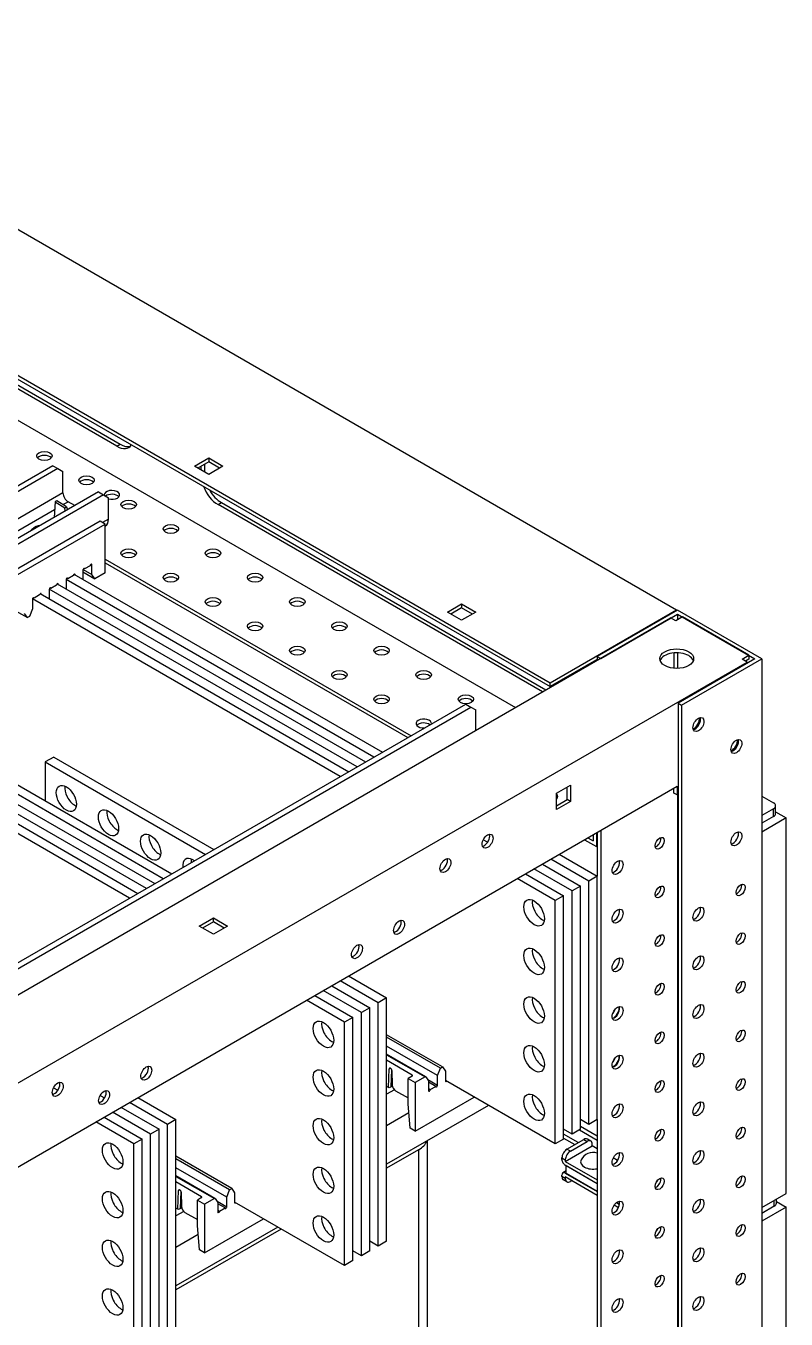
# Model space of a CAD drawing. Header units: millimetres. Extents: x -116965 to 323937, y 291661 to 566926.
# Drawn here: x -22247.7 to -22081.8, y 302302.5 to 302584.7 of the extents above; entities that cross this region are included whole.
import ezdxf

# ---------------------------------------------------------------- set-up
doc = ezdxf.new("R2010")
doc.units = ezdxf.units.MM
doc.layers.add('ALPHA', color=255, linetype='Continuous')

msp = doc.modelspace()

# ---------------------------------------------------------------- linework, layer by layer
at = {"layer": 'ALPHA'}
for p, q in [((-22326.351186, 302584.700215), (-22105.73387, 302457.326749)), ((-22353.92835, 302568.778532), (-22133.311035, 302441.405065)), ((-22353.92835, 302567.929375), (-22133.311035, 302440.555909)), ((-22326.351186, 302543.091549), (-22140.848793, 302435.991693)), ((-22227.808785, 302492.991319), (-22308.701801, 302539.694924)), ((-22307.96641, 302540.119502), (-22227.073394, 302493.415897)), ((-22227.808785, 302492.991319), (-22227.073394, 302493.415897)), ((-22241.781215, 302488.745537), (-22394.007163, 302400.857845)), ((-22241.781215, 302488.745537), (-22240.678128, 302488.10867)), ((-22210.858021, 302488.639392), (-22207.769379, 302490.422621)), ((-22207.769379, 302486.856164), (-22210.858021, 302488.639392)), ((-22207.769379, 302489.573465), (-22210.12263, 302488.214814)), ((-22209.424009, 302487.811465), (-22209.424009, 302488.618164)), ((-22208.688618, 302489.042742), (-22208.688618, 302487.386887)), ((-22207.769379, 302490.422621), (-22207.769379, 302489.573465)), ((-22207.769379, 302490.422621), (-22204.680736, 302488.639392)), ((-22205.416127, 302488.214814), (-22207.769379, 302489.573465)), ((-22204.680736, 302488.639392), (-22207.769379, 302486.856164)), ((-22240.678128, 302488.10867), (-22392.904076, 302400.220978)), ((-22240.678128, 302488.10867), (-22239.575042, 302487.471802)), ((-22239.575042, 302482.801442), (-22239.575042, 302487.471802)), ((-22231.853436, 302483.013731), (-22384.079384, 302395.126039)), ((-22231.853436, 302483.013731), (-22230.750349, 302482.376864)), ((-22239.575042, 302482.801442), (-22387.756339, 302397.24893)), ((-22230.750349, 302482.376864), (-22382.976297, 302394.489172)), ((-22241.305868, 302480.828687), (-22241.474642, 302477.458925)), ((-22240.938172, 302481.040977), (-22241.305868, 302480.828687)), ((-22241.305868, 302480.828687), (-22239.137021, 302479.576503)), ((-22238.769326, 302479.788792), (-22240.938172, 302481.040977)), ((-22239.575042, 302480.253973), (-22238.471955, 302480.89084)), ((-22237.001173, 302480.041683), (-22238.471955, 302480.89084)), ((-22230.750349, 302482.376864), (-22229.647263, 302481.739996)), ((-22229.647263, 302477.069636), (-22229.647263, 302481.739996)), ((-22205.747053, 302480.253973), (-22205.011662, 302480.678551)), ((-22134.965665, 302439.388319), (-22205.747053, 302480.253973)), ((-22205.011662, 302480.678551), (-22134.230273, 302439.812897)), ((-22259.062905, 302469.00265), (-22241.387049, 302479.20781)), ((-22239.137021, 302479.576503), (-22238.769326, 302479.788792)), ((-22239.11443, 302478.821594), (-22239.137021, 302479.576503)), ((-22238.769326, 302479.788792), (-22238.591921, 302479.123265)), ((-22231.48574, 302476.645058), (-22253.915167, 302463.695422)), ((-22252.812081, 302463.058555), (-22230.382654, 302476.00819)), ((-22245.421401, 302475.456239), (-22245.972944, 302475.137805)), ((-22230.382654, 302476.00819), (-22231.48574, 302476.645058)), ((-22229.647263, 302477.069636), (-22230.934197, 302476.326624)), ((-22230.382654, 302465.393735), (-22230.382654, 302476.00819)), ((-22230.293436, 302475.641371), (-22230.382654, 302475.589861)), ((-22235.21785, 302465.998759), (-22235.21785, 302463.939554)), ((-22235.195463, 302466.113207), (-22233.269063, 302465.001)), ((-22234.850154, 302466.211048), (-22235.034002, 302466.317192)), ((-22233.636759, 302466.911602), (-22234.850154, 302466.211048)), ((-22233.452911, 302467.230036), (-22233.269063, 302467.123891)), ((-22233.269063, 302465.001), (-22233.269063, 302467.123891)), ((-22230.382654, 302468.365782), (-22163.645916, 302429.835309)), ((-22230.382654, 302467.516626), (-22164.381307, 302429.410731)), ((-22238.894805, 302463.875868), (-22238.894805, 302461.816663)), ((-22171.735217, 302425.164948), (-22238.888262, 302463.935777)), ((-22238.527109, 302464.088157), (-22238.710957, 302464.194301)), ((-22237.313714, 302464.788711), (-22238.527109, 302464.088157)), ((-22237.178478, 302465.071524), (-22169.89674, 302426.226394)), ((-22237.129866, 302465.107145), (-22236.946019, 302465.001)), ((-22236.946019, 302464.937313), (-22236.946019, 302465.001)), ((-22235.21785, 302465.587789), (-22232.632196, 302464.094961)), ((-22232.632196, 302464.094961), (-22233.269063, 302465.001)), ((-22230.382654, 302465.393735), (-22232.632196, 302464.094961)), ((-22244.667625, 302460.542929), (-22245.88102, 302459.842375)), ((-22244.532388, 302460.825741), (-22177.25065, 302421.980612)), ((-22244.483777, 302460.861362), (-22244.299929, 302460.755218)), ((-22244.299929, 302460.691531), (-22244.299929, 302460.755218)), ((-22242.57176, 302461.752977), (-22242.57176, 302459.693772)), ((-22175.412172, 302423.042057), (-22242.565217, 302461.812886)), ((-22242.204065, 302461.965266), (-22242.387913, 302462.07141)), ((-22240.99067, 302462.66582), (-22242.204065, 302461.965266)), ((-22240.855433, 302462.948632), (-22173.573695, 302424.103503)), ((-22240.806822, 302462.984253), (-22240.622974, 302462.878109)), ((-22240.622974, 302462.814422), (-22240.622974, 302462.878109)), ((-22246.248716, 302459.630085), (-22246.248716, 302457.507194)), ((-22179.089128, 302420.919166), (-22246.242172, 302459.689995)), ((-22245.88102, 302459.842375), (-22246.064868, 302459.948519)), ((-22155.703692, 302456.796026), (-22152.61505, 302458.579254)), ((-22152.61505, 302457.730098), (-22154.968301, 302456.371448)), ((-22152.61505, 302458.579254), (-22152.61505, 302457.730098)), ((-22152.61505, 302458.579254), (-22149.526407, 302456.796026)), ((-22150.261798, 302456.371448), (-22152.61505, 302457.730098)), ((-22323.225774, 302330.696294), (-22107.020805, 302455.522291)), ((-22249.925671, 302457.096224), (-22247.340017, 302455.603396)), ((-22247.340017, 302455.603396), (-22247.976884, 302456.509436)), ((-22246.885583, 302455.865764), (-22247.340017, 302455.603396)), ((-22246.248716, 302457.507194), (-22246.885583, 302455.865764)), ((-22152.61505, 302455.012797), (-22155.703692, 302456.796026)), ((-22149.526407, 302456.796026), (-22152.61505, 302455.012797)), ((-22133.311035, 302441.405065), (-22105.73387, 302457.326749)), ((-22105.550022, 302457.220604), (-22123.01556, 302447.136871)), ((-22122.280169, 302446.712293), (-22105.550022, 302456.371448)), ((-22105.917718, 302454.885424), (-22107.020805, 302455.522291)), ((-22104.446936, 302455.73458), (-22105.917718, 302454.885424)), ((-22105.73387, 302457.326749), (-22105.73387, 302457.11446)), ((-22087.165246, 302446.606149), (-22105.550022, 302457.220604)), ((-22105.550022, 302456.371448), (-22088.636028, 302446.606149)), ((-22105.550022, 302456.371448), (-22105.550022, 302455.097713)), ((-22089.959732, 302447.370389), (-22104.446936, 302455.73458)), ((-22123.199408, 302446.393859), (-22133.311035, 302440.555909)), ((-22123.199408, 302446.393859), (-22123.199408, 302446.18157)), ((-22123.01556, 302447.136871), (-22122.280169, 302446.712293)), ((-22123.01556, 302447.136871), (-22123.01556, 302446.287715)), ((-22106.285413, 302444.544265), (-22106.285413, 302447.903791)), ((-22105.550022, 302447.929335), (-22105.550022, 302444.518721)), ((-22088.636028, 302446.606149), (-22105.366175, 302436.946994)), ((-22104.630784, 302436.522416), (-22087.165246, 302446.606149)), ((-22091.430514, 302446.521233), (-22089.959732, 302447.370389)), ((-22090.327428, 302445.884366), (-22091.430514, 302446.521233)), ((-22089.959732, 302446.521233), (-22090.695123, 302446.096655)), ((-22089.959732, 302447.370389), (-22089.959732, 302446.521233)), ((-22087.165246, 302446.606149), (-22087.165246, 301937.112282)), ((-22306.532397, 302321.058368), (-22090.327428, 302445.884366)), ((-22123.934799, 302445.969281), (-22123.934799, 302445.756992)), ((-22090.327428, 302445.629619), (-22090.327428, 302445.884366)), ((-22133.311035, 302440.555909), (-22133.311035, 302441.405065)), ((-22132.391796, 302441.086632), (-22132.207948, 302440.980487)), ((-22283.140418, 302438.535385), (-22215.85868, 302399.690255)), ((-22303.921759, 302348.847013), (-22151.695811, 302436.734705)), ((-22302.818672, 302348.210146), (-22150.592724, 302436.097838)), ((-22221.374113, 302396.505918), (-22288.527158, 302435.276747)), ((-22286.817374, 302436.412494), (-22219.535636, 302397.567364)), ((-22217.697158, 302398.628809), (-22284.850203, 302437.399638)), ((-22151.695811, 302436.734705), (-22150.592724, 302436.097838)), ((-22150.592724, 302436.097838), (-22149.489638, 302435.46097)), ((-22149.489638, 302431.002899), (-22149.489638, 302435.46097)), ((-22105.366175, 302436.946994), (-22104.630784, 302436.522416)), ((-22105.366175, 302436.946994), (-22105.366175, 301927.453127)), ((-22104.630784, 302436.522416), (-22104.630784, 301927.028549)), ((-22225.051068, 302394.383027), (-22292.204113, 302433.153856)), ((-22290.494329, 302434.289602), (-22223.212591, 302395.444473)), ((-22241.597367, 302425.164948), (-22243.435845, 302424.103503)), ((-22243.435845, 302424.103503), (-22243.435845, 302415.611938)), ((-22243.435845, 302424.103503), (-22208.50477, 302403.936037)), ((-22241.597367, 302425.164948), (-22206.666292, 302404.997483)), ((-22290.317024, 302312.163454), (-22105.586792, 302418.817504)), ((-22131.950561, 302417.267793), (-22128.861919, 302419.051022)), ((-22129.59731, 302415.909143), (-22129.59731, 302418.626444)), ((-22128.861919, 302419.051022), (-22128.861919, 302415.484565)), ((-22106.322183, 302417.33148), (-22106.322183, 302418.392926)), ((-22105.586792, 302418.817504), (-22105.586792, 302416.906902)), ((-22131.950561, 302413.701336), (-22131.950561, 302417.267793)), ((-22131.950561, 302414.550493), (-22129.59731, 302415.909143)), ((-22128.861919, 302415.484565), (-22131.950561, 302413.701336)), ((-22128.861919, 302415.484565), (-22129.59731, 302415.909143)), ((-22105.586792, 302416.906902), (-22106.322183, 302417.33148)), ((-22105.586792, 302416.906902), (-22105.366175, 302417.034275)), ((-22105.550022, 302416.928131), (-22105.550022, 302071.703578)), ((-22087.165246, 302416.673384), (-22084.591377, 302415.18736)), ((-22084.591377, 302413.913625), (-22087.165246, 302412.427602)), ((-22084.591377, 302412.215313), (-22084.591377, 302413.913625)), ((-22084.134464, 302412.85218), (-22084.134464, 302414.550493)), ((-22084.134464, 302413.225248), (-22081.833661, 302411.896879)), ((-22084.591377, 302412.215313), (-22087.165246, 302410.729289)), ((-22081.833661, 302411.896879), (-22087.165246, 302408.818687)), ((-22081.833661, 302329.953282), (-22081.833661, 302411.896879)), ((-22146.939868, 302406.603565), (-22147.884448, 302407.148918)), ((-22125.810046, 302407.141603), (-22123.199408, 302405.63435)), ((-22125.074655, 302407.566181), (-22123.934799, 302406.908085)), ((-22123.934799, 302408.224277), (-22123.934799, 302406.908085)), ((-22123.199408, 302408.648855), (-22123.199408, 302405.63435)), ((-22123.01556, 302408.755), (-22123.01556, 302399.159532)), ((-22122.280169, 302409.179578), (-22122.280169, 302062.575147)), ((-22131.325479, 302403.957266), (-22123.01556, 302399.159532)), ((-22123.01556, 302405.740495), (-22123.199408, 302405.63435)), ((-22135.002434, 302401.834375), (-22126.692515, 302397.036641)), ((-22124.854038, 302398.098087), (-22133.163956, 302402.895821)), ((-22132.207948, 302393.852304), (-22140.517867, 302398.650038)), ((-22138.679389, 302399.711484), (-22130.36947, 302394.91375)), ((-22128.530993, 302395.975196), (-22136.840912, 302400.772929)), ((-22123.01556, 302399.159532), (-22124.854038, 302398.098087)), ((-22123.01556, 302346.087254), (-22123.01556, 302399.159532)), ((-22126.692515, 302397.036641), (-22128.530993, 302395.975196)), ((-22128.530993, 302342.902918), (-22128.530993, 302395.975196)), ((-22126.692515, 302343.964363), (-22126.692515, 302397.036641)), ((-22124.854038, 302345.025809), (-22124.854038, 302398.098087)), ((-22130.36947, 302394.91375), (-22132.207948, 302393.852304)), ((-22132.207948, 302340.780027), (-22132.207948, 302393.852304)), ((-22130.36947, 302341.841472), (-22130.36947, 302394.91375)), ((-22209.865243, 302388.29033), (-22206.776601, 302390.073558)), ((-22206.776601, 302390.073558), (-22203.687958, 302388.29033)), ((-22206.776601, 302389.224402), (-22206.776601, 302390.073558)), ((-22206.776601, 302386.507101), (-22209.865243, 302388.29033)), ((-22206.776601, 302389.224402), (-22209.129852, 302387.865751)), ((-22204.423349, 302387.865751), (-22206.776601, 302389.224402)), ((-22203.687958, 302388.29033), (-22206.776601, 302386.507101)), ((-22170.815978, 302371.561948), (-22179.125897, 302376.359682)), ((-22177.28742, 302377.421127), (-22168.977501, 302372.623393)), ((-22184.64133, 302373.175345), (-22176.331411, 302368.377611)), ((-22174.492934, 302369.439057), (-22182.802852, 302374.236791)), ((-22180.964375, 302375.298236), (-22172.654456, 302370.500502)), ((-22178.169889, 302367.316166), (-22186.479808, 302372.113899)), ((-22172.654456, 302370.500502), (-22174.492934, 302369.439057)), ((-22172.654456, 302317.428224), (-22172.654456, 302370.500502)), ((-22168.977501, 302372.623393), (-22170.815978, 302371.561948)), ((-22170.815978, 302318.48967), (-22170.815978, 302371.561948)), ((-22168.977501, 302319.551116), (-22168.977501, 302372.623393)), ((-22176.331411, 302368.377611), (-22178.169889, 302367.316166)), ((-22178.169889, 302314.243888), (-22178.169889, 302367.316166)), ((-22176.331411, 302315.305333), (-22176.331411, 302368.377611)), ((-22174.492934, 302316.366779), (-22174.492934, 302369.439057)), ((-22156.800179, 302357.575906), (-22168.977501, 302364.606486)), ((-22157.254613, 302357.313538), (-22168.977501, 302364.08175)), ((-22157.891481, 302355.672108), (-22168.977501, 302362.072624)), ((-22160.453279, 302355.40461), (-22168.977501, 302360.326071)), ((-22168.977501, 302360.238138), (-22160.583279, 302355.391732)), ((-22163.373821, 302355.801604), (-22168.977501, 302359.03689)), ((-22168.593818, 302353.083565), (-22168.437427, 302357.146742)), ((-22168.437427, 302357.146742), (-22168.173894, 302357.298892)), ((-22168.161915, 302357.292277), (-22168.111308, 302357.263059)), ((-22167.90255, 302357.032169), (-22168.049905, 302353.203764)), ((-22167.835704, 302356.796619), (-22167.741381, 302353.62322)), ((-22157.891481, 302355.672108), (-22157.254613, 302357.313538)), ((-22157.254613, 302357.313538), (-22156.800179, 302357.575906)), ((-22156.800179, 302357.575906), (-22156.163312, 302356.669867)), ((-22156.163312, 302356.669867), (-22156.163312, 302354.546976)), ((-22168.425957, 302352.986651), (-22168.977501, 302353.305084)), ((-22167.712461, 302353.398588), (-22168.425957, 302352.986651)), ((-22167.718477, 302353.427343), (-22168.034282, 302353.609673)), ((-22167.77016, 302354.591474), (-22167.991572, 302354.719306)), ((-22167.780797, 302354.949347), (-22167.978328, 302355.063392)), ((-22163.373821, 302355.589315), (-22164.29306, 302355.058592)), ((-22164.29306, 302355.058592), (-22162.726677, 302354.154241)), ((-22164.29306, 302349.539075), (-22164.29306, 302355.058592)), ((-22163.373821, 302355.801604), (-22163.373821, 302355.589315)), ((-22160.583279, 302355.391732), (-22162.726677, 302354.154241)), ((-22162.726677, 302354.154241), (-22162.726677, 302343.539785)), ((-22160.424062, 302355.377511), (-22159.840267, 302354.546976)), ((-22157.891481, 302353.549217), (-22159.990951, 302354.761347)), ((-22159.840267, 302354.546976), (-22159.840267, 302352.424084)), ((-22158.259176, 302353.336928), (-22159.840267, 302354.249771)), ((-22159.472571, 302352.636374), (-22158.259176, 302353.336928)), ((-22157.891481, 302353.549217), (-22157.891481, 302355.672108)), ((-22132.207948, 302340.780027), (-22156.163312, 302354.610662)), ((-22241.646807, 302353.015195), (-22240.702228, 302352.469842)), ((-22231.448271, 302351.372849), (-22230.493662, 302350.821706)), ((-22223.24936, 302350.884988), (-22214.939441, 302346.087254)), ((-22167.272898, 302352.590924), (-22168.977501, 302351.606771)), ((-22167.006437, 302352.379379), (-22164.29306, 302350.81281)), ((-22162.726677, 302343.539785), (-22149.857333, 302350.969904)), ((-22159.840267, 302352.848663), (-22159.472571, 302352.636374)), ((-22220.454874, 302342.902918), (-22228.764793, 302347.700652)), ((-22226.926316, 302348.762097), (-22218.616397, 302343.964363)), ((-22216.777919, 302345.025809), (-22225.087838, 302349.823543)), ((-22146.731921, 302349.165447), (-22168.977501, 302336.321955)), ((-22168.977501, 302344.81352), (-22164.127015, 302347.613949)), ((-22164.29306, 302349.539606), (-22164.29352, 302349.539341)), ((-22164.29352, 302349.539341), (-22164.29306, 302349.539075)), ((-22163.829763, 302344.176652), (-22164.29352, 302349.539341)), ((-22224.13183, 302340.780027), (-22232.441749, 302345.577761)), ((-22230.603271, 302346.639206), (-22222.293352, 302341.841472)), ((-22214.939441, 302346.087254), (-22216.777919, 302345.025809)), ((-22216.777919, 302291.953531), (-22216.777919, 302345.025809)), ((-22214.939441, 302293.014977), (-22214.939441, 302346.087254)), ((-22124.854038, 302345.025809), (-22126.692515, 302346.087254)), ((-22123.01556, 302346.087254), (-22124.854038, 302345.025809)), ((-22123.01556, 302346.087254), (-22123.01556, 302062.150568)), ((-22222.293352, 302341.841472), (-22224.13183, 302340.780027)), ((-22222.293352, 302288.769194), (-22222.293352, 302341.841472)), ((-22218.616397, 302343.964363), (-22220.454874, 302342.902918)), ((-22220.454874, 302289.83064), (-22220.454874, 302342.902918)), ((-22218.616397, 302290.892086), (-22218.616397, 302343.964363)), ((-22162.726677, 302343.539785), (-22163.829763, 302344.176652)), ((-22130.36947, 302341.841472), (-22132.207948, 302340.780027)), ((-22128.530993, 302342.902918), (-22130.36947, 302343.964363)), ((-22127.170519, 302341.056002), (-22130.36947, 302342.902918)), ((-22130.36947, 302342.053761), (-22127.90591, 302340.631424)), ((-22126.692515, 302343.964363), (-22128.530993, 302342.902918)), ((-22126.876363, 302343.858219), (-22123.01556, 302341.629183)), ((-22123.01556, 302342.47834), (-22126.692515, 302344.601231)), ((-22124.441733, 302341.409243), (-22125.177124, 302341.833822)), ((-22224.13183, 302287.707749), (-22224.13183, 302340.780027)), ((-22161.991286, 302339.506292), (-22168.977501, 302335.472799)), ((-22161.991286, 302339.506292), (-22161.991286, 302286.434014)), ((-22160.08748, 302289.087628), (-22160.08748, 302341.454611)), ((-22130.001775, 302336.958823), (-22124.118646, 302340.355448)), ((-22129.634079, 302339.633665), (-22125.957124, 302341.756557)), ((-22128.898688, 302339.209087), (-22129.634079, 302339.633665)), ((-22128.898688, 302339.209087), (-22125.221733, 302341.331978)), ((-22125.957124, 302341.756557), (-22125.221733, 302341.331978)), ((-22124.118646, 302340.355448), (-22124.118646, 302340.695111)), ((-22123.01556, 302339.718581), (-22124.118646, 302340.355448)), ((-22123.199408, 302339.824726), (-22123.01556, 302339.93087)), ((-22202.76212, 302331.039767), (-22214.939441, 302338.070347)), ((-22203.216554, 302330.777399), (-22214.939441, 302337.545611)), ((-22130.737166, 302337.723063), (-22130.001775, 302337.298485)), ((-22130.737166, 302337.383401), (-22130.737166, 302337.723063)), ((-22130.001775, 302337.298485), (-22130.001775, 302336.958823)), ((-22130.001775, 302336.958823), (-22123.01556, 302332.92533)), ((-22118.590543, 302337.163797), (-22119.535123, 302337.70915)), ((-22118.284026, 302338.89743), (-22118.187011, 302338.841419)), ((-22203.853421, 302329.135969), (-22214.939441, 302335.536486)), ((-22206.41522, 302328.868471), (-22214.939441, 302333.789932)), ((-22214.939441, 302333.701999), (-22206.54522, 302328.855593)), ((-22130.737166, 302333.647113), (-22130.737166, 302333.986775)), ((-22130.001775, 302333.222534), (-22130.737166, 302333.647113)), ((-22129.817927, 302334.86923), (-22130.521775, 302334.462863)), ((-22123.01556, 302332.076173), (-22130.001775, 302336.109666)), ((-22130.001775, 302334.411353), (-22129.817927, 302334.517498)), ((-22130.001775, 302334.411353), (-22123.01556, 302330.37786)), ((-22123.01556, 302329.528704), (-22130.001775, 302333.562197)), ((-22130.001775, 302333.562197), (-22130.001775, 302333.222534)), ((-22129.817927, 302334.305209), (-22129.817927, 302336.003522)), ((-22123.01556, 302332.076173), (-22129.817927, 302336.003522)), ((-22123.01556, 302330.37786), (-22129.817927, 302334.305209)), ((-22209.335762, 302329.265465), (-22214.939441, 302332.500751)), ((-22214.555759, 302326.547426), (-22214.399367, 302330.610603)), ((-22214.399367, 302330.610603), (-22214.135835, 302330.762754)), ((-22214.123856, 302330.756138), (-22214.073249, 302330.72692)), ((-22203.853421, 302329.135969), (-22203.216554, 302330.777399)), ((-22203.216554, 302330.777399), (-22202.76212, 302331.039767)), ((-22202.76212, 302331.039767), (-22202.125252, 302330.133728)), ((-22129.678688, 302332.508402), (-22130.414079, 302332.93298)), ((-22128.604532, 302332.755498), (-22128.898688, 302332.585667)), ((-22110.172791, 302332.303805), (-22110.198705, 302332.318766)), ((-22213.864491, 302330.49603), (-22214.011846, 302326.667626)), ((-22213.732101, 302328.055335), (-22213.953513, 302328.183167)), ((-22213.742738, 302328.413209), (-22213.940269, 302328.527253)), ((-22213.797645, 302330.26048), (-22213.703321, 302327.087081)), ((-22209.335762, 302329.053176), (-22210.255, 302328.522453)), ((-22210.255, 302323.002936), (-22210.255, 302328.522453)), ((-22210.255, 302328.522453), (-22208.688618, 302327.618102)), ((-22209.335762, 302329.265465), (-22209.335762, 302329.053176)), ((-22206.54522, 302328.855593), (-22208.688618, 302327.618102)), ((-22206.386003, 302328.841373), (-22205.802208, 302328.010837)), ((-22203.853421, 302327.013078), (-22205.952892, 302328.225208)), ((-22205.802208, 302328.010837), (-22205.802208, 302325.887946)), ((-22203.853421, 302327.013078), (-22203.853421, 302329.135969)), ((-22202.125252, 302330.133728), (-22202.125252, 302328.010837)), ((-22178.169889, 302314.243888), (-22202.125252, 302328.074523)), ((-22118.169919, 302327.580228), (-22118.85266, 302327.974409)), ((-22118.85266, 302327.974409), (-22118.169919, 302327.580228)), ((-22087.165246, 302326.87509), (-22081.833661, 302329.953282)), ((-22084.40753, 302327.193524), (-22084.40753, 302328.467258)), ((-22083.950616, 302327.830391), (-22083.950616, 302328.731057)), ((-22083.950616, 302328.203459), (-22081.833661, 302326.981234)), ((-22214.387898, 302326.450512), (-22214.939441, 302326.768945)), ((-22213.234839, 302326.054785), (-22214.939441, 302325.070632)), ((-22213.674402, 302326.862449), (-22214.387898, 302326.450512)), ((-22213.680418, 302326.891204), (-22213.996223, 302327.073534)), ((-22212.968378, 302325.843241), (-22210.255, 302324.276671)), ((-22208.688618, 302327.618102), (-22208.688618, 302317.003646)), ((-22204.221117, 302326.800789), (-22205.802208, 302327.713632)), ((-22205.802208, 302326.312524), (-22205.434512, 302326.100235)), ((-22205.434512, 302326.100235), (-22204.221117, 302326.800789)), ((-22118.406696, 302326.867775), (-22119.351275, 302327.413128)), ((-22084.40753, 302327.193524), (-22087.165246, 302325.601355)), ((-22081.833661, 302326.981234), (-22087.165246, 302323.903042)), ((-22081.833661, 302245.037638), (-22081.833661, 302326.981234)), ((-22192.693862, 302322.629308), (-22214.939441, 302309.785816)), ((-22191.958471, 302322.204729), (-22214.939441, 302308.93666)), ((-22210.255, 302323.003468), (-22210.25546, 302323.003202)), ((-22210.25546, 302323.003202), (-22210.255, 302323.002936)), ((-22209.791704, 302317.640514), (-22210.25546, 302323.003202)), ((-22208.688618, 302317.003646), (-22195.819274, 302324.433765)), ((-22214.939441, 302318.277381), (-22210.088956, 302321.07781)), ((-22170.815978, 302318.48967), (-22172.654456, 302319.551116)), ((-22168.977501, 302319.551116), (-22170.815978, 302318.48967)), ((-22208.688618, 302317.003646), (-22209.791704, 302317.640514)), ((-22174.492934, 302316.366779), (-22176.331411, 302317.428224)), ((-22172.654456, 302317.428224), (-22174.492934, 302316.366779)), ((-22176.331411, 302315.305333), (-22178.169889, 302314.243888))]:
    msp.add_line(p, q, dxfattribs=at)
msp.add_arc((-22123.934799, 302335.99158), 2.926625, 71.69380052, 153.81037469, dxfattribs=at)
for centre, major_axis, start_param, end_param in [((-22243.619693, 302490.868428), (-1.69, 0), 2.3561944902, 8.6393797974), ((-22227.808785, 302497.237101), (-2.6, 4.503332), 2.3561944902, 3.4033920414), ((-22227.073394, 302497.66168), (-2.6, 4.503332), 2.3561944902, 2.999695599), ((-22243.619693, 302490.019272), (-1.69, 0), 3.5917893435, 5.8329886172), ((-22234.427304, 302485.5612), (-1.69, 0), 2.3561944902, 8.6393797974), ((-22234.427304, 302484.712044), (-1.69, 0), 3.5917893435, 5.8329886172), ((-22228.911871, 302482.376864), (-1.69, 0), 2.3561944902, 6.375423563), ((-22205.747053, 302484.499755), (-2.6, 4.503332), 1.308996939, 2.3561944902), ((-22205.011662, 302484.924333), (-2.6, 4.503332), 1.56079566, 2.3561944902), ((-22238.471955, 302482.164575), (-0.78, 1.351), 0.7853981634, 2.3561944902), ((-22228.911871, 302481.527707), (-1.69, 0), 3.5917893435, 5.6522467422), ((-22228.911871, 302482.376864), (-1.69, 0), 1.1205996368, 2.3561944902), ((-22225.234916, 302480.253973), (-1.69, 0), 2.3561944902, 8.6393797974), ((-22225.234916, 302479.404816), (-1.69, 0), 3.5917893435, 5.8329886172), ((-22244.355084, 302474.203733), (-2.288, 0), 5.4977871438, 6.0482686858), ((-22244.355084, 302474.8406), (-1.508, 0), 4.8150711723, 6.1805031152), ((-22231.853436, 302478.343371), (-1.56, 2.701999), 3.1415926536, 3.926990817), ((-22216.042528, 302474.946745), (-1.69, 0), 2.3561944902, 8.6393797974), ((-22216.042528, 302474.097588), (-1.69, 0), 3.5917893435, 5.8329886172), ((-22225.234916, 302469.639517), (-1.69, 0), 2.3561944902, 8.6393797974), ((-22225.234916, 302468.790361), (-1.69, 0), 3.5917893435, 5.8329886172), ((-22206.85014, 302469.639517), (-1.69, 0), 2.3561944902, 8.6393797974), ((-22206.85014, 302468.790361), (-1.69, 0), 3.5917893435, 5.8329886172), ((-22235.034002, 302466.104903), (0.13, 0.225167), 5.4977871438, 8.6393797974), ((-22233.452911, 302467.017747), (0.13, 0.225167), 5.4977871438, 8.6393797974), ((-22238.710957, 302463.982012), (0.13, 0.225167), 5.4977871438, 8.6393797974), ((-22237.129866, 302464.894855), (0.13, 0.225167), 5.4977871438, 8.6393797974), ((-22216.042528, 302464.332289), (-1.69, 0), 2.3561944902, 8.6393797974), ((-22216.042528, 302463.483133), (-1.69, 0), 3.5917893435, 5.8329886172), ((-22197.657752, 302464.332289), (-1.69, 0), 2.3561944902, 8.6393797974), ((-22197.657752, 302463.483133), (-1.69, 0), 3.5917893435, 5.8329886172), ((-22244.483777, 302460.649073), (0.13, 0.225167), 5.4977871438, 8.6393797974), ((-22242.387913, 302461.859121), (0.13, 0.225167), 5.4977871438, 8.6393797974), ((-22240.806822, 302462.771964), (0.13, 0.225167), 5.4977871438, 8.6393797974), ((-22246.064868, 302459.73623), (0.13, 0.225167), 5.4977871438, 8.6393797974), ((-22206.85014, 302459.025062), (-1.69, 0), 2.3561944902, 8.6393797974), ((-22206.85014, 302458.175905), (-1.69, 0), 3.5917893435, 5.8329886172), ((-22188.465364, 302459.025062), (-1.69, 0), 2.3561944902, 8.6393797974), ((-22188.465364, 302458.175905), (-1.69, 0), 3.5917893435, 5.8329886172), ((-22197.657752, 302453.717834), (-1.69, 0), 2.3561944902, 8.6393797974), ((-22179.272975, 302453.717834), (-1.69, 0), 2.3561944902, 8.6393797974), ((-22197.657752, 302452.868677), (-1.69, 0), 3.5917893435, 5.8329886172), ((-22179.272975, 302452.868677), (-1.69, 0), 3.5917893435, 5.8329886172), ((-22188.465364, 302448.410606), (-1.69, 0), 2.3561944902, 8.6393797974), ((-22170.080587, 302448.410606), (-1.69, 0), 2.3561944902, 8.6393797974), ((-22188.465364, 302447.56145), (-1.69, 0), 3.5917893435, 5.8329886172), ((-22170.080587, 302447.56145), (-1.69, 0), 3.5917893435, 5.8329886172), ((-22105.697101, 302446.648606), (-3.692, 0), 2.3561944902, 8.6393797974), ((-22105.697101, 302445.79945), (-3.692, 0), 3.926990817, 6.0826591128), ((-22105.697101, 302445.79945), (-3.692, 0), 3.342118848, 3.926990817), ((-22179.272975, 302443.103378), (-1.69, 0), 2.3561944902, 8.6393797974), ((-22160.888199, 302443.103378), (-1.69, 0), 2.3561944902, 8.6393797974), ((-22179.272975, 302442.254222), (-1.69, 0), 3.5917893435, 5.8329886172), ((-22160.888199, 302442.254222), (-1.69, 0), 3.5917893435, 5.8329886172), ((-22170.080587, 302437.79615), (-1.69, 0), 2.3561944902, 8.6393797974), ((-22170.080587, 302436.946994), (-1.69, 0), 3.5917893435, 5.8329886172), ((-22151.695811, 302437.79615), (-1.69, 0), 2.3561944902, 8.6393797974), ((-22151.695811, 302436.946994), (-1.69, 0), 3.5917893435, 5.8329886172), ((-22160.888199, 302432.488923), (-1.69, 0), 3.0493543979, 7.9462198897), ((-22160.888199, 302431.639766), (-1.69, 0), 3.7725312186, 5.8329886172), ((-22100.953828, 302432.276634), (0.845, 1.463583), 2.3561944902, 8.6393797974), ((-22101.909837, 302432.828585), (0.845, 1.463583), 3.7428568703, 5.6819210905), ((-22101.689219, 302432.701212), (0.845, 1.463583), 3.5917893435, 5.8329886172), ((-22092.680679, 302427.500129), (0.845, 1.463583), 2.3561944902, 8.6393797974), ((-22093.636687, 302428.05208), (0.845, 1.463583), 3.7428568703, 5.6819210905), ((-22093.41607, 302427.924707), (0.845, 1.463583), 3.5917893435, 5.8329886172), ((-22238.839651, 302416.142661), (-1.56, 2.701999), 0.7853981634, 7.0685834706), ((-22237.001173, 302417.204107), (-1.56, 2.701999), 0.6301372461, 2.3561944902), ((-22133.311035, 302416.567239), (-1.69, 0), 2.5064951808, 3.7766901264), ((-22133.311035, 302415.718083), (-1.69, 0), 3.5917893435, 3.7766901264), ((-22237.001173, 302417.204107), (-1.56, 2.701999), 2.3561944902, 2.5114554075), ((-22229.647263, 302410.835433), (-1.56, 2.701999), 0.7853981634, 7.0685834706), ((-22227.808785, 302411.896879), (-1.56, 2.701999), 0.6301372461, 2.3561944902), ((-22085.694464, 302414.550493), (-1.56, 0), 2.3561944902, 3.926990817), ((-22085.694464, 302412.85218), (-1.56, 0), 2.3561944902, 3.1415926536), ((-22227.808785, 302411.896879), (-1.56, 2.701999), 2.3561944902, 2.5114554075), ((-22220.454874, 302405.528206), (-1.56, 2.701999), 0.7853981634, 7.0685834706), ((-22218.616397, 302406.589651), (-1.56, 2.701999), 0.6301372461, 2.3561944902), ((-22146.952539, 302406.823169), (0.845, 1.463583), 2.3561944902, 8.6393797974), ((-22147.68793, 302407.247747), (0.845, 1.463583), 3.5917893435, 5.4977871438), ((-22147.68793, 302407.247747), (0.845, 1.463583), 5.4977871438, 5.8329886172), ((-22109.410825, 302406.377362), (0.702, 1.2159), 2.3561944902, 8.6393797974), ((-22110.146216, 302406.80194), (0.702, 1.2159), 3.926990817, 5.7318997087), ((-22092.680679, 302407.332663), (0.845, 1.463583), 2.3561944902, 8.6393797974), ((-22093.41607, 302407.757241), (0.845, 1.463583), 3.5917893435, 5.8329886172), ((-22218.616397, 302406.589651), (-1.56, 2.701999), 2.3561944902, 2.5114554075), ((-22110.146216, 302406.80194), (0.702, 1.2159), 3.692878252, 3.926990817), ((-22211.262486, 302400.220978), (-1.56, 2.701999), 5.4977871438, 7.2238443879), ((-22209.424009, 302401.282423), (-1.56, 2.701999), 0.6301372461, 0.9406590807), ((-22211.262486, 302400.220978), (-1.56, 2.701999), 5.3425262265, 5.4977871438), ((-22156.144927, 302401.515941), (0.845, 1.463583), 2.3561944902, 8.6393797974), ((-22156.880318, 302401.94052), (0.845, 1.463583), 3.5917893435, 5.4977871438), ((-22156.880318, 302401.94052), (0.845, 1.463583), 5.4977871438, 5.8329886172), ((-22118.603214, 302401.070134), (0.845, 1.463583), 2.3561944902, 8.6393797974), ((-22119.338605, 302401.494712), (0.845, 1.463583), 3.926990817, 5.8329886172), ((-22119.338605, 302401.494712), (0.845, 1.463583), 3.5917893435, 3.926990817), ((-22109.410825, 302395.762906), (0.702, 1.2159), 2.3561944902, 8.6393797974), ((-22110.146216, 302396.187485), (0.702, 1.2159), 3.926990817, 5.7318997087), ((-22091.76144, 302396.187485), (0.702, 1.2159), 2.3561944902, 8.6393797974), ((-22092.496831, 302396.612063), (0.702, 1.2159), 3.692878252, 5.7318997087), ((-22136.804142, 302391.198691), (-1.586, 2.747033), 0.7853981634, 7.0685834706), ((-22134.965665, 302392.260136), (-1.586, 2.747033), 0.6182324985, 2.3561944902), ((-22110.146216, 302396.187485), (0.702, 1.2159), 3.692878252, 3.926990817), ((-22100.953828, 302390.880257), (0.845, 1.463583), 2.3561944902, 8.6393797974), ((-22118.603214, 302390.455679), (0.845, 1.463583), 2.3561944902, 8.6393797974), ((-22119.338605, 302390.880257), (0.845, 1.463583), 3.926990817, 5.8329886172), ((-22101.689219, 302391.304835), (0.845, 1.463583), 3.5917893435, 5.8329886172), ((-22166.256554, 302388.035583), (0.845, 1.463583), 2.3561944902, 8.6393797974), ((-22166.991945, 302388.460161), (0.845, 1.463583), 3.5917893435, 5.4977871438), ((-22166.991945, 302388.460161), (0.845, 1.463583), 5.4977871438, 5.8329886172), ((-22134.965665, 302392.260136), (-1.586, 2.747033), 2.3561944902, 2.5233601551), ((-22119.338605, 302390.880257), (0.845, 1.463583), 3.5917893435, 3.926990817), ((-22091.76144, 302385.573029), (0.702, 1.2159), 2.3561944902, 8.6393797974), ((-22175.448942, 302382.728355), (0.845, 1.463583), 2.3561944902, 8.6393797974), ((-22176.184333, 302383.152933), (0.845, 1.463583), 5.4977871438, 5.8329886172), ((-22109.410825, 302385.148451), (0.702, 1.2159), 2.3561944902, 8.6393797974), ((-22110.146216, 302385.573029), (0.702, 1.2159), 3.692878252, 3.926990817), ((-22110.146216, 302385.573029), (0.702, 1.2159), 3.926990817, 5.7318997087), ((-22092.496831, 302385.997607), (0.702, 1.2159), 3.692878252, 5.7318997087), ((-22176.184333, 302383.152933), (0.845, 1.463583), 3.5917893435, 5.4977871438), ((-22136.804142, 302380.584235), (-1.586, 2.747033), 0.7853981634, 7.0685834706), ((-22134.965665, 302381.645681), (-1.586, 2.747033), 0.6182324985, 2.3561944902), ((-22118.603214, 302379.841223), (0.845, 1.463583), 2.3561944902, 8.6393797974), ((-22119.338605, 302380.265801), (0.845, 1.463583), 3.926990817, 5.8329886172), ((-22100.953828, 302380.265801), (0.845, 1.463583), 2.3561944902, 8.6393797974), ((-22101.689219, 302380.69038), (0.845, 1.463583), 3.5917893435, 5.8329886172), ((-22134.965665, 302381.645681), (-1.586, 2.747033), 2.3561944902, 2.5233601551), ((-22119.338605, 302380.265801), (0.845, 1.463583), 3.5917893435, 3.926990817), ((-22109.410825, 302374.533995), (0.702, 1.2159), 2.3561944902, 8.6393797974), ((-22110.146216, 302374.958574), (0.702, 1.2159), 3.926990817, 5.7318997087), ((-22091.76144, 302374.958574), (0.702, 1.2159), 2.3561944902, 8.6393797974), ((-22092.496831, 302375.383152), (0.702, 1.2159), 3.692878252, 5.7318997087), ((-22136.804142, 302369.969779), (-1.586, 2.747033), 0.7853981634, 7.0685834706), ((-22110.146216, 302374.958574), (0.702, 1.2159), 3.692878252, 3.926990817), ((-22134.965665, 302371.031225), (-1.586, 2.747033), 0.6182324985, 2.3561944902), ((-22118.603214, 302369.226768), (0.845, 1.463583), 2.3561944902, 8.6393797974), ((-22119.430529, 302369.704418), (0.845, 1.463583), 3.6531495918, 5.771628369), ((-22120.16592, 302370.128996), (0.845, 1.463583), 4.3217819367, 5.1029960241), ((-22119.338605, 302369.651346), (0.845, 1.463583), 3.926990817, 5.8329886172), ((-22100.953828, 302369.651346), (0.845, 1.463583), 2.3561944902, 8.6393797974), ((-22101.689219, 302370.075924), (0.845, 1.463583), 3.5917893435, 5.8329886172), ((-22182.766083, 302364.662552), (-1.586, 2.747033), 0.7853981634, 7.0685834706), ((-22180.927605, 302365.723997), (-1.586, 2.747033), 0.6182324985, 2.3561944902), ((-22134.965665, 302371.031225), (-1.586, 2.747033), 2.3561944902, 2.5233601551), ((-22119.338605, 302369.651346), (0.845, 1.463583), 3.5917893435, 3.926990817), ((-22109.410825, 302363.91954), (0.702, 1.2159), 2.3561944902, 8.6393797974), ((-22110.146216, 302364.344118), (0.702, 1.2159), 3.926990817, 5.7318997087), ((-22091.76144, 302364.344118), (0.702, 1.2159), 2.3561944902, 8.6393797974), ((-22092.496831, 302364.768696), (0.702, 1.2159), 3.692878252, 5.7318997087), ((-22180.927605, 302365.723997), (-1.586, 2.747033), 2.3561944902, 2.5233601551), ((-22136.804142, 302359.355324), (-1.586, 2.747033), 0.7853981634, 7.0685834706), ((-22134.965665, 302360.416769), (-1.586, 2.747033), 0.6182324985, 2.3561944902), ((-22110.146216, 302364.344118), (0.702, 1.2159), 3.692878252, 3.926990817), ((-22118.603214, 302358.612312), (0.845, 1.463583), 2.3561944902, 8.6393797974), ((-22119.430529, 302359.089962), (0.845, 1.463583), 3.6531495918, 5.771628369), ((-22120.16592, 302359.514541), (0.845, 1.463583), 4.3217819367, 5.1029960241), ((-22119.338605, 302359.03689), (0.845, 1.463583), 3.926990817, 5.8329886172), ((-22100.953828, 302359.03689), (0.845, 1.463583), 2.3561944902, 8.6393797974), ((-22101.689219, 302359.461468), (0.845, 1.463583), 3.5917893435, 5.8329886172), ((-22221.410883, 302356.192216), (0.845, 1.463583), 2.3561944902, 8.6393797974), ((-22222.146274, 302356.616794), (0.845, 1.463583), 3.5917893435, 5.4977871438), ((-22222.146274, 302356.616794), (0.845, 1.463583), 5.4977871438, 5.8329886172), ((-22182.766083, 302354.048096), (-1.586, 2.747033), 0.7853981634, 7.0685834706), ((-22180.927605, 302355.109542), (-1.586, 2.747033), 0.6182324985, 2.3561944902), ((-22168.161915, 302356.973843), (-0.195, 0.33775), 5.4977871438, 7.0251325752), ((-22168.111308, 302356.944625), (-0.195, 0.33775), 3.961897402, 5.4977871438), ((-22134.965665, 302360.416769), (-1.586, 2.747033), 2.3561944902, 2.5233601551), ((-22119.338605, 302359.03689), (0.845, 1.463583), 3.5917893435, 3.926990817), ((-22240.714898, 302352.689446), (0.845, 1.463583), 2.3561944902, 8.6393797974), ((-22241.450289, 302353.114024), (0.845, 1.463583), 3.5917893435, 5.4977871438), ((-22241.450289, 302353.114024), (0.845, 1.463583), 5.4977871438, 5.8329886172), ((-22167.006437, 302353.228536), (-0.52, 0.900666), 0.8203047484, 2.3561944902), ((-22163.557669, 302355.69546), (-0.26, 0), 2.3561944902, 3.926990817), ((-22160.583279, 302355.179443), (0.13, 0.225167), 6.0213859194, 7.0685834706), ((-22158.075328, 302353.443072), (0.13, 0.225167), 2.3561944902, 5.4977871438), ((-22155.979464, 302354.65312), (0.13, 0.225167), 2.3561944902, 4.1945832119), ((-22109.410825, 302353.305084), (0.702, 1.2159), 2.3561944902, 8.6393797974), ((-22110.146216, 302353.729662), (0.702, 1.2159), 3.926990817, 5.7318997087), ((-22091.76144, 302353.729662), (0.702, 1.2159), 2.3561944902, 8.6393797974), ((-22092.496831, 302354.154241), (0.702, 1.2159), 3.692878252, 5.7318997087), ((-22230.603271, 302350.884988), (0.845, 1.463583), 2.3561944902, 8.6393797974), ((-22231.338662, 302351.309567), (0.845, 1.463583), 3.5917893435, 5.4977871438), ((-22231.338662, 302351.309567), (0.845, 1.463583), 5.4977871438, 5.8329886172), ((-22180.927605, 302355.109542), (-1.586, 2.747033), 2.3561944902, 2.5233601551), ((-22159.656419, 302352.530229), (0.13, 0.225167), 2.3561944902, 5.4977871438), ((-22136.804142, 302348.740868), (-1.586, 2.747033), 0.7853981634, 7.0685834706), ((-22134.965665, 302349.802314), (-1.586, 2.747033), 0.6182324985, 2.3561944902), ((-22110.146216, 302353.729662), (0.702, 1.2159), 3.692878252, 3.926990817), ((-22118.603214, 302347.997856), (0.845, 1.463583), 2.3561944902, 8.6393797974), ((-22119.338605, 302348.422435), (0.845, 1.463583), 3.926990817, 5.8329886172), ((-22100.953828, 302348.422435), (0.845, 1.463583), 2.3561944902, 8.6393797974), ((-22101.689219, 302348.847013), (0.845, 1.463583), 3.5917893435, 5.8329886172), ((-22182.766083, 302343.433641), (-1.586, 2.747033), 0.7853981634, 7.0685834706), ((-22180.927605, 302344.495086), (-1.586, 2.747033), 0.6182324985, 2.3561944902), ((-22134.965665, 302349.802314), (-1.586, 2.747033), 2.3561944902, 2.5233601551), ((-22119.338605, 302348.422435), (0.845, 1.463583), 3.5917893435, 3.926990817), ((-22180.927605, 302344.495086), (-1.586, 2.747033), 2.3561944902, 2.5233601551), ((-22125.957124, 302340.482822), (0.78, 1.351), 0, 0.7853981634), ((-22109.410825, 302342.690629), (0.702, 1.2159), 2.3561944902, 8.6393797974), ((-22110.146216, 302343.115207), (0.702, 1.2159), 3.692878252, 3.926990817), ((-22110.146216, 302343.115207), (0.702, 1.2159), 3.926990817, 5.7318997087), ((-22091.76144, 302343.115207), (0.702, 1.2159), 2.3561944902, 8.6393797974), ((-22092.496831, 302343.539785), (0.702, 1.2159), 3.692878252, 5.7318997087), ((-22228.728024, 302338.126413), (-1.586, 2.747033), 0.7853981634, 7.0685834706), ((-22226.889546, 302339.187858), (-1.586, 2.747033), 0.6182324985, 2.3561944902), ((-22166.58748, 302342.159906), (-6.5, 0), 2.3561944902, 2.9297075946), ((-22129.634079, 302338.359931), (0.78, 1.351), 0.7853981634, 2.3561944902), ((-22128.898688, 302337.935353), (0.78, 1.351), 0.7853981634, 2.3561944902), ((-22125.221733, 302340.058244), (0.78, 1.351), 5.4977871438, 7.0685834706), ((-22118.603214, 302337.383401), (0.845, 1.463583), 2.3561944902, 8.6393797974), ((-22100.953828, 302337.807979), (0.845, 1.463583), 2.3561944902, 8.6393797974), ((-22101.689219, 302338.232557), (0.845, 1.463583), 3.5917893435, 5.8329886172), ((-22226.889546, 302339.187858), (-1.586, 2.747033), 2.3561944902, 2.5233601551), ((-22130.001775, 302336.958823), (-0.52, 0.900666), 0.7853981634, 2.3561944902), ((-22123.934799, 302336.852678), (-2.73, 0), 6.0065067037, 8.1974102982), ((-22119.338605, 302337.807979), (0.845, 1.463583), 3.5917893435, 3.926990817), ((-22119.338605, 302337.807979), (0.845, 1.463583), 3.926990817, 5.8329886172), ((-22182.766083, 302332.819185), (-1.586, 2.747033), 0.7853981634, 7.0685834706), ((-22180.927605, 302333.880631), (-1.586, 2.747033), 0.6182324985, 2.3561944902), ((-22130.001775, 302333.562197), (-0.52, 0.900666), 5.4977871438, 7.0685834706), ((-22129.634079, 302334.28398), (0.78, 1.351), 2.3561944902, 3.1415926536), ((-22109.410825, 302332.076173), (0.702, 1.2159), 2.3561944902, 8.6393797974), ((-22091.76144, 302332.500751), (0.702, 1.2159), 2.3561944902, 8.6393797974), ((-22092.496831, 302332.92533), (0.702, 1.2159), 3.692878252, 5.7318997087), ((-22228.728024, 302327.511957), (-1.586, 2.747033), 0.7853981634, 7.0685834706), ((-22214.123856, 302330.437705), (-0.195, 0.33775), 5.4977871438, 7.0251325752), ((-22214.073249, 302330.408486), (-0.195, 0.33775), 3.961897402, 5.4977871438), ((-22180.927605, 302333.880631), (-1.586, 2.747033), 2.3561944902, 2.5233601551), ((-22128.898688, 302333.859402), (0.78, 1.351), 2.3561944902, 3.926990817), ((-22110.146216, 302332.500751), (0.702, 1.2159), 3.692878252, 3.926990817), ((-22110.881608, 302332.92533), (0.806, 1.396033), 4.5048673228, 4.919910638), ((-22110.146216, 302332.500751), (0.702, 1.2159), 3.926990817, 5.7318997087), ((-22226.889546, 302328.573403), (-1.586, 2.747033), 0.6182324985, 2.3561944902), ((-22209.519609, 302329.159321), (-0.26, 0), 2.3561944902, 3.926990817), ((-22206.54522, 302328.643304), (0.13, 0.225167), 6.0213859194, 7.0685834706), ((-22201.941405, 302328.116981), (0.13, 0.225167), 2.3561944902, 4.1945832121), ((-22118.603214, 302326.768945), (0.845, 1.463583), 2.3561944902, 8.6393797974), ((-22119.338605, 302327.193524), (0.845, 1.463583), 3.926990817, 5.8329886172), ((-22100.953828, 302327.193524), (0.845, 1.463583), 2.3561944902, 8.6393797974), ((-22101.689219, 302327.618102), (0.845, 1.463583), 3.5917893435, 5.8329886172), ((-22085.510616, 302327.830391), (-1.56, 0), 2.3561944902, 3.1415926536), ((-22226.889546, 302328.573403), (-1.586, 2.747033), 2.3561944902, 2.5233601551), ((-22212.968378, 302326.692397), (-0.52, 0.900666), 0.8203047484, 2.3561944902), ((-22205.61836, 302325.99409), (0.13, 0.225167), 2.3561944902, 5.4977871438), ((-22204.037269, 302326.906933), (0.13, 0.225167), 2.3561944902, 5.4977871438), ((-22182.766083, 302322.204729), (-1.586, 2.747033), 0.7853981634, 7.0685834706), ((-22180.927605, 302323.266175), (-1.586, 2.747033), 0.6182324985, 2.3561944902), ((-22119.338605, 302327.193524), (0.845, 1.463583), 3.5917893435, 3.926990817), ((-22109.410825, 302321.461718), (0.702, 1.2159), 2.3561944902, 8.6393797974), ((-22110.881608, 302322.310874), (0.806, 1.396033), 4.5048673228, 4.919910638), ((-22110.146216, 302321.886296), (0.702, 1.2159), 3.926990817, 5.7318997087), ((-22091.76144, 302321.886296), (0.702, 1.2159), 2.3561944902, 8.6393797974), ((-22092.496831, 302322.310874), (0.702, 1.2159), 3.692878252, 5.7318997087), ((-22228.728024, 302316.897502), (-1.586, 2.747033), 0.7853981634, 7.0685834706), ((-22226.889546, 302317.958947), (-1.586, 2.747033), 0.6182324985, 2.3561944902), ((-22180.927605, 302323.266175), (-1.586, 2.747033), 2.3561944902, 2.5233601551), ((-22110.146216, 302321.886296), (0.702, 1.2159), 3.692878252, 3.926990817), ((-22118.603214, 302316.15449), (0.845, 1.463583), 2.3561944902, 8.6393797974), ((-22119.338605, 302316.579068), (0.845, 1.463583), 3.926990817, 5.8329886172), ((-22100.953828, 302316.579068), (0.845, 1.463583), 2.3561944902, 8.6393797974), ((-22101.689219, 302317.003646), (0.845, 1.463583), 3.5917893435, 5.8329886172), ((-22226.889546, 302317.958947), (-1.586, 2.747033), 2.3561944902, 2.5233601551), ((-22119.338605, 302316.579068), (0.845, 1.463583), 3.5917893435, 3.926990817), ((-22109.410825, 302310.847262), (0.702, 1.2159), 2.3561944902, 8.6393797974), ((-22110.146216, 302311.27184), (0.702, 1.2159), 3.926990817, 5.7318997087), ((-22091.76144, 302311.27184), (0.702, 1.2159), 2.3561944902, 8.6393797974), ((-22092.496831, 302311.696418), (0.702, 1.2159), 3.692878252, 5.7318997087), ((-22228.728024, 302306.283046), (-1.586, 2.747033), 0.7853981634, 7.0685834706), ((-22226.889546, 302307.344492), (-1.586, 2.747033), 0.6182324985, 2.3561944902), ((-22110.146216, 302311.27184), (0.702, 1.2159), 3.692878252, 3.926990817), ((-22118.603214, 302305.540034), (0.845, 1.463583), 2.3561944902, 8.6393797974), ((-22119.338605, 302305.964612), (0.845, 1.463583), 3.926990817, 5.8329886172), ((-22100.953828, 302305.964612), (0.845, 1.463583), 2.3561944902, 8.6393797974), ((-22101.689219, 302306.389191), (0.845, 1.463583), 3.5917893435, 5.8329886172), ((-22226.889546, 302307.344492), (-1.586, 2.747033), 2.3561944902, 2.5233601551), ((-22119.338605, 302305.964612), (0.845, 1.463583), 3.5917893435, 3.926990817)]:
    msp.add_ellipse(centre, major_axis=major_axis, ratio=0.5773502692, start_param=start_param, end_param=end_param, dxfattribs=at)

doc.saveas('drawing.dxf')
